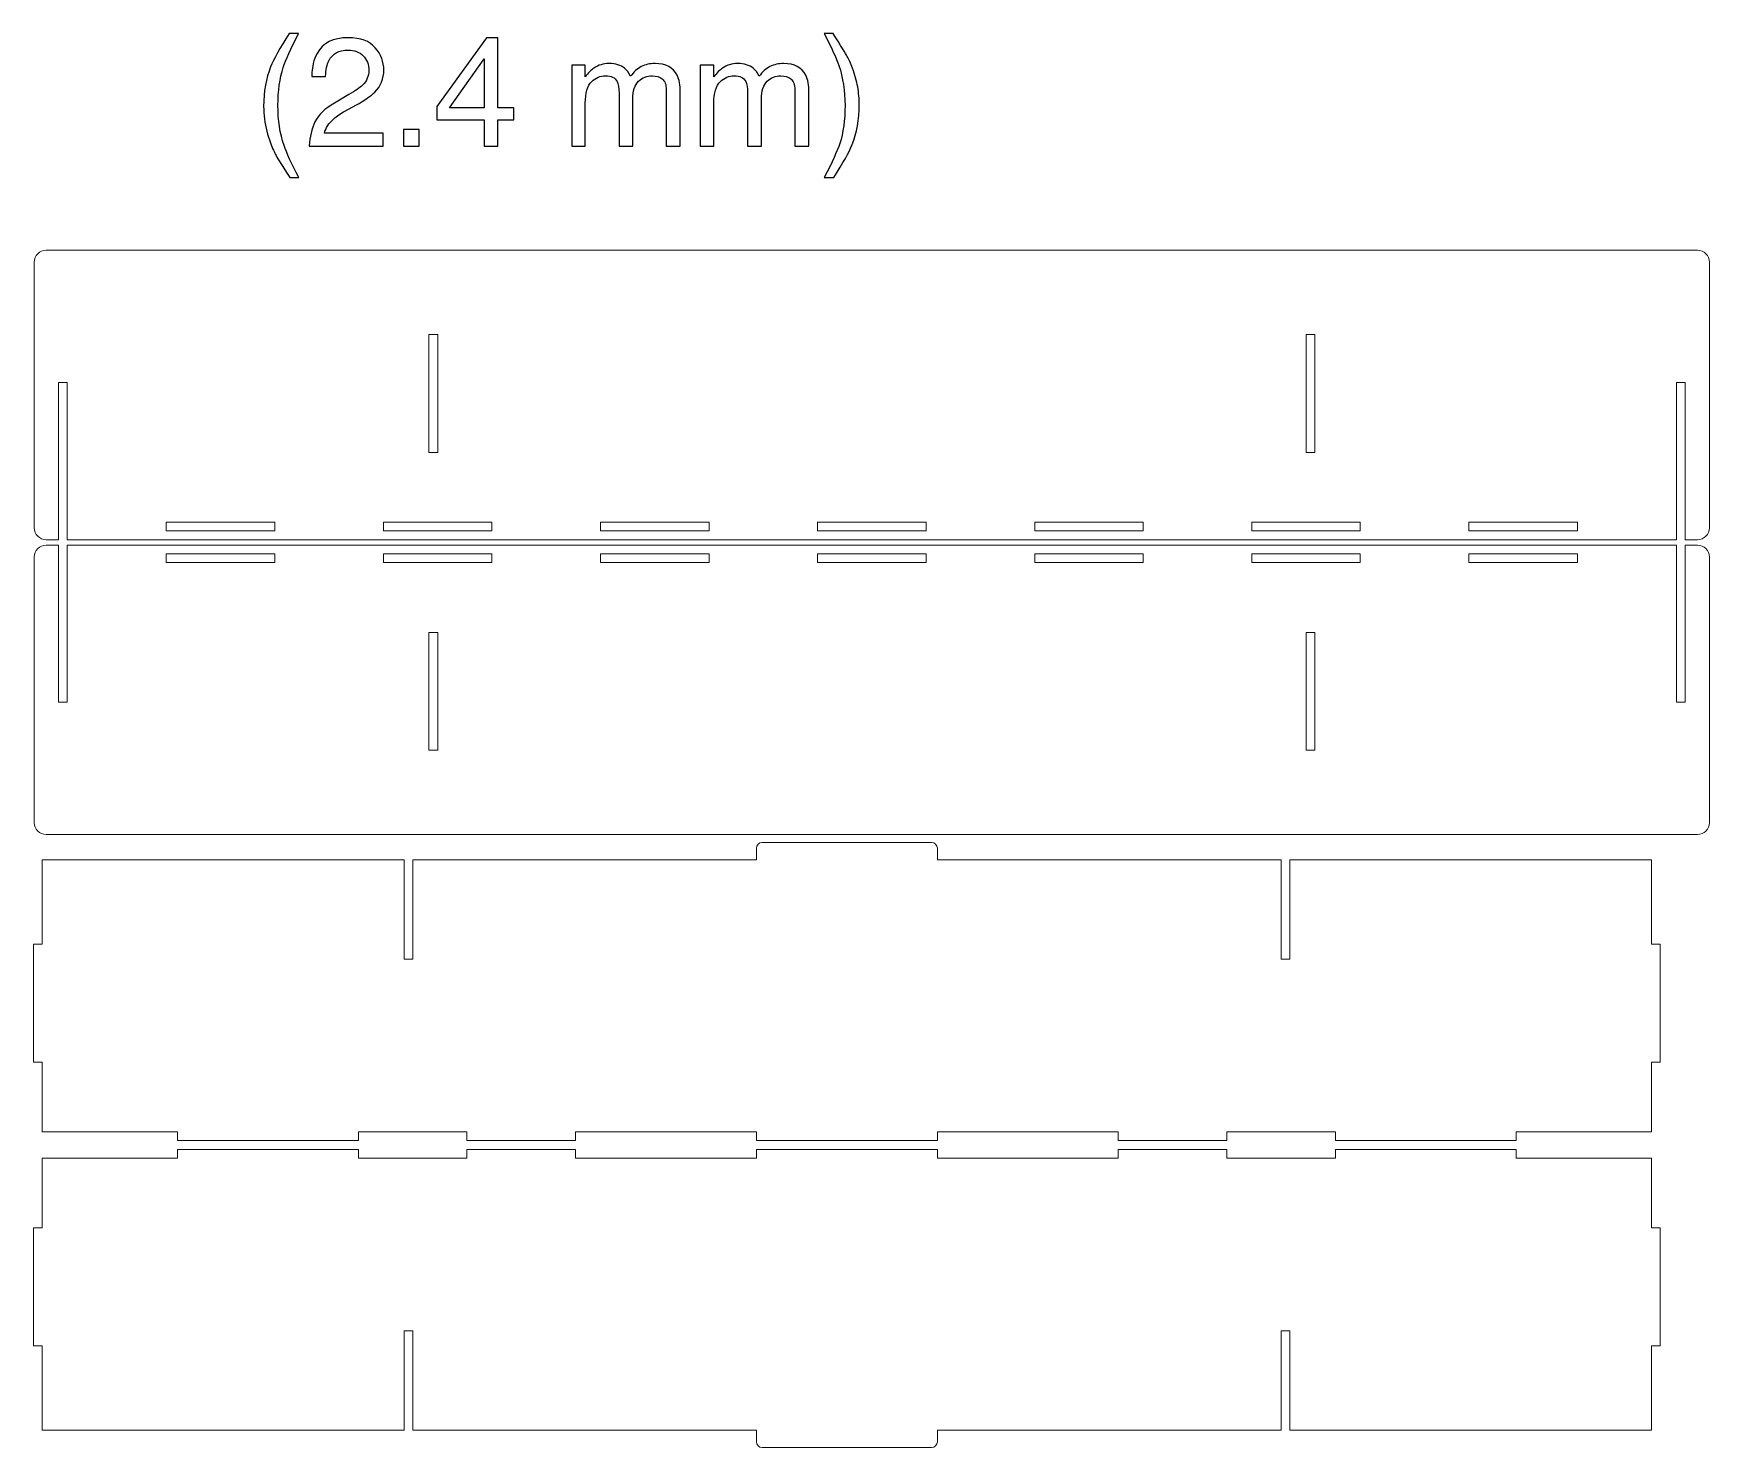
# Model space of a CAD drawing. Header units: millimetres. Extents: x -469 to 407, y -355 to 456.
# Drawn here: x -138 to 325.2, y 65.5 to 456.3 of the extents above; entities that cross this region are included whole.
import ezdxf

# ---------------------------------------------------------------- set-up
doc = ezdxf.new("R2010")
doc.units = ezdxf.units.MM
doc.header["$MEASUREMENT"] = 0
doc.layers.add('Layer 1', color=7, linetype='Continuous')

msp = doc.modelspace()

# ---------------------------------------------------------------- linework, layer by layer
at = {"layer": 'Layer 1', "color": 240}
for points, knots in [([(-64.6874, 456.2654), (-66.8705, 452.0273), (-68.2855, 448.9127), (-68.9326, 446.9145), (-68.9326, 446.9145), (-69.921, 443.871), (-70.4117, 440.3582), (-70.4117, 436.369), (-70.4117, 436.369), (-70.4117, 432.3442), (-69.8499, 428.6607), (-68.7264, 425.3257), (-68.7264, 425.3257), (-68.0295, 423.2707), (-66.6642, 420.3125), (-64.6234, 416.4513), (-64.6234, 416.4513), (-64.6234, 416.4513), (-67.1406, 416.4513), (-67.1406, 416.4513), (-67.1406, 416.4513), (-69.1673, 419.6157), (-70.4259, 421.6423), (-70.9166, 422.5169), (-70.9166, 422.5169), (-71.4001, 423.3916), (-71.9263, 424.5791), (-72.4951, 426.0795), (-72.4951, 426.0795), (-73.2703, 428.1345), (-73.8178, 430.3318), (-74.1236, 432.6642), (-74.1236, 432.6642), (-74.2729, 433.8731), (-74.3511, 435.025), (-74.3511, 436.1201), (-74.3511, 436.1201), (-74.3511, 440.2302), (-73.7041, 443.8924), (-72.4169, 447.0994), (-72.4169, 447.0994), (-71.5992, 449.1402), (-69.8855, 452.1979), (-67.29, 456.2654), (-67.29, 456.2654), (-67.29, 456.2654), (-64.6874, 456.2654), (-64.6874, 456.2654)], [0, 0, 0, 0, 0.07692308, 0.07692308, 0.07692308, 0.07692308, 0.15384615, 0.15384615, 0.15384615, 0.15384615, 0.23076923, 0.23076923, 0.23076923, 0.23076923, 0.30769231, 0.30769231, 0.30769231, 0.30769231, 0.38461538, 0.38461538, 0.38461538, 0.38461538, 0.46153846, 0.46153846, 0.46153846, 0.46153846, 0.53846154, 0.53846154, 0.53846154, 0.53846154, 0.61538462, 0.61538462, 0.61538462, 0.61538462, 0.69230769, 0.69230769, 0.69230769, 0.69230769, 0.76923077, 0.76923077, 0.76923077, 0.76923077, 0.84615385, 0.84615385, 0.84615385, 0.84615385, 1, 1, 1, 1]), ([(-61.7648, 425.1622), (-61.6296, 427.7292), (-61.0964, 429.9691), (-60.1719, 431.8678), (-60.1719, 431.8678), (-59.2546, 433.7735), (-57.4485, 435.5015), (-54.7676, 437.0588), (-54.7676, 437.0588), (-54.7676, 437.0588), (-50.7712, 439.3698), (-50.7712, 439.3698), (-50.7712, 439.3698), (-48.9793, 440.4151), (-47.7207, 441.304), (-46.9954, 442.0364), (-46.9954, 442.0364), (-45.8576, 443.1884), (-45.2887, 444.511), (-45.2887, 445.9972), (-45.2887, 445.9972), (-45.2887, 447.7323), (-45.8078, 449.1118), (-46.8531, 450.1287), (-46.8531, 450.1287), (-47.8985, 451.1526), (-49.2851, 451.6646), (-51.0202, 451.6646), (-51.0202, 451.6646), (-53.5872, 451.6646), (-55.3649, 450.6904), (-56.3533, 448.742), (-56.3533, 448.742), (-56.8796, 447.7038), (-57.1711, 446.2603), (-57.228, 444.4114), (-57.228, 444.4114), (-57.228, 444.4114), (-61.0395, 444.4114), (-61.0395, 444.4114), (-61.0395, 444.4114), (-60.9968, 447.007), (-60.5204, 449.126), (-59.6031, 450.7686), (-59.6031, 450.7686), (-57.9746, 453.6557), (-55.109, 455.0992), (-50.9988, 455.0992), (-50.9988, 455.0992), (-47.5785, 455.0992), (-45.0825, 454.1748), (-43.511, 452.3259), (-43.511, 452.3259), (-41.9324, 450.4842), (-41.1431, 448.4291), (-41.1431, 446.1607), (-41.1431, 446.1607), (-41.1431, 443.7715), (-41.9822, 441.7306), (-43.6674, 440.0382), (-43.6674, 440.0382), (-44.6417, 439.0498), (-46.3838, 437.8552), (-48.894, 436.4543), (-48.894, 436.4543), (-48.894, 436.4543), (-51.7454, 434.8686), (-51.7454, 434.8686), (-51.7454, 434.8686), (-53.1036, 434.1219), (-54.1774, 433.4038), (-54.9525, 432.7211), (-54.9525, 432.7211), (-56.3391, 431.5194), (-57.2209, 430.1754), (-57.5835, 428.7034), (-57.5835, 428.7034), (-57.5835, 428.7034), (-41.2924, 428.7034), (-41.2924, 428.7034), (-41.2924, 428.7034), (-41.2924, 428.7034), (-41.2924, 425.1622), (-41.2924, 425.1622), (-41.2924, 425.1622), (-41.2924, 425.1622), (-61.7648, 425.1622), (-61.7648, 425.1622)], [0, 0, 0, 0, 0.04347826, 0.04347826, 0.04347826, 0.04347826, 0.08695652, 0.08695652, 0.08695652, 0.08695652, 0.13043478, 0.13043478, 0.13043478, 0.13043478, 0.17391304, 0.17391304, 0.17391304, 0.17391304, 0.2173913, 0.2173913, 0.2173913, 0.2173913, 0.26086957, 0.26086957, 0.26086957, 0.26086957, 0.30434783, 0.30434783, 0.30434783, 0.30434783, 0.34782609, 0.34782609, 0.34782609, 0.34782609, 0.39130435, 0.39130435, 0.39130435, 0.39130435, 0.43478261, 0.43478261, 0.43478261, 0.43478261, 0.47826087, 0.47826087, 0.47826087, 0.47826087, 0.52173913, 0.52173913, 0.52173913, 0.52173913, 0.56521739, 0.56521739, 0.56521739, 0.56521739, 0.60869565, 0.60869565, 0.60869565, 0.60869565, 0.65217391, 0.65217391, 0.65217391, 0.65217391, 0.69565217, 0.69565217, 0.69565217, 0.69565217, 0.73913043, 0.73913043, 0.73913043, 0.73913043, 0.7826087, 0.7826087, 0.7826087, 0.7826087, 0.82608696, 0.82608696, 0.82608696, 0.82608696, 0.86956522, 0.86956522, 0.86956522, 0.86956522, 0.91304348, 0.91304348, 0.91304348, 0.91304348, 1, 1, 1, 1]), ([(-13.3678, 425.1622), (-13.3678, 425.1622), (-13.3678, 432.4509), (-13.3678, 432.4509), (-13.3678, 432.4509), (-13.3678, 432.4509), (-26.4519, 432.4509), (-26.4519, 432.4509), (-26.4519, 432.4509), (-26.4519, 432.4509), (-26.4519, 436.1201), (-26.4519, 436.1201), (-26.4519, 436.1201), (-26.4519, 436.1201), (-12.7847, 455.0779), (-12.7847, 455.0779), (-12.7847, 455.0779), (-12.7847, 455.0779), (-9.6132, 455.0779), (-9.6132, 455.0779), (-9.6132, 455.0779), (-9.6132, 455.0779), (-9.6132, 435.7219), (-9.6132, 435.7219), (-9.6132, 435.7219), (-9.6132, 435.7219), (-5.2187, 435.7219), (-5.2187, 435.7219), (-5.2187, 435.7219), (-5.2187, 435.7219), (-5.2187, 432.4509), (-5.2187, 432.4509), (-5.2187, 432.4509), (-5.2187, 432.4509), (-9.6132, 432.4509), (-9.6132, 432.4509), (-9.6132, 432.4509), (-9.6132, 432.4509), (-9.6132, 425.1622), (-9.6132, 425.1622), (-9.6132, 425.1622), (-9.6132, 425.1622), (-13.3678, 425.1622), (-13.3678, 425.1622)], [0, 0, 0, 0, 0.08333333, 0.08333333, 0.08333333, 0.08333333, 0.16666667, 0.16666667, 0.16666667, 0.16666667, 0.25, 0.25, 0.25, 0.25, 0.33333333, 0.33333333, 0.33333333, 0.33333333, 0.41666667, 0.41666667, 0.41666667, 0.41666667, 0.5, 0.5, 0.5, 0.5, 0.58333333, 0.58333333, 0.58333333, 0.58333333, 0.66666667, 0.66666667, 0.66666667, 0.66666667, 0.75, 0.75, 0.75, 0.75, 0.83333333, 0.83333333, 0.83333333, 0.83333333, 1, 1, 1, 1]), ([(80.596, 416.4513), (82.8075, 420.7605), (84.2297, 423.9036), (84.8697, 425.8732), (84.8697, 425.8732), (85.8439, 428.8528), (86.3275, 432.3513), (86.3275, 436.369), (86.3275, 436.369), (86.3275, 440.3867), (85.7657, 444.0559), (84.635, 447.391), (84.635, 447.391), (83.9453, 449.446), (82.5729, 452.4042), (80.532, 456.2654), (80.532, 456.2654), (80.532, 456.2654), (83.0564, 456.2654), (83.0564, 456.2654), (83.0564, 456.2654), (85.1968, 452.8451), (86.491, 450.7402), (86.939, 449.9438), (86.939, 449.9438), (87.387, 449.1402), (87.8776, 448.0451), (88.4109, 446.6443), (88.4109, 446.6443), (89.0723, 444.9021), (89.5487, 443.1884), (89.8331, 441.496), (89.8331, 441.496), (90.1175, 439.7965), (90.2598, 438.1681), (90.2598, 436.5966), (90.2598, 436.5966), (90.2598, 432.4865), (89.6056, 428.8243), (88.3043, 425.6031), (88.3043, 425.6031), (87.4865, 423.5338), (85.7799, 420.4832), (83.1987, 416.4513), (83.1987, 416.4513), (83.1987, 416.4513), (80.596, 416.4513), (80.596, 416.4513)], [0, 0, 0, 0, 0.07692308, 0.07692308, 0.07692308, 0.07692308, 0.15384615, 0.15384615, 0.15384615, 0.15384615, 0.23076923, 0.23076923, 0.23076923, 0.23076923, 0.30769231, 0.30769231, 0.30769231, 0.30769231, 0.38461538, 0.38461538, 0.38461538, 0.38461538, 0.46153846, 0.46153846, 0.46153846, 0.46153846, 0.53846154, 0.53846154, 0.53846154, 0.53846154, 0.61538462, 0.61538462, 0.61538462, 0.61538462, 0.69230769, 0.69230769, 0.69230769, 0.69230769, 0.76923077, 0.76923077, 0.76923077, 0.76923077, 0.84615385, 0.84615385, 0.84615385, 0.84615385, 1, 1, 1, 1]), ([(-13.4318, 435.7219), (-13.4318, 435.7219), (-13.4318, 449.2469), (-13.4318, 449.2469), (-13.4318, 449.2469), (-13.4318, 449.2469), (-22.9889, 435.7219), (-22.9889, 435.7219), (-22.9889, 435.7219), (-22.9889, 435.7219), (-13.4318, 435.7219), (-13.4318, 435.7219)], [0, 0, 0, 0, 0.25, 0.25, 0.25, 0.25, 0.5, 0.5, 0.5, 0.5, 1, 1, 1, 1]), ([(10.788, 447.4763), (10.788, 447.4763), (14.4928, 447.4763), (14.4928, 447.4763), (14.4928, 447.4763), (14.4928, 447.4763), (14.4928, 444.3048), (14.4928, 444.3048), (14.4928, 444.3048), (15.3817, 445.407), (16.1923, 446.2034), (16.9105, 446.7012), (16.9105, 446.7012), (18.1478, 447.5474), (19.5487, 447.974), (21.1202, 447.974), (21.1202, 447.974), (22.8979, 447.974), (24.3272, 447.5331), (25.4081, 446.6585), (25.4081, 446.6585), (26.0196, 446.1607), (26.5743, 445.4283), (27.0792, 444.4541), (27.0792, 444.4541), (27.9111, 445.6488), (28.8925, 446.5305), (30.0159, 447.1065), (30.0159, 447.1065), (31.1395, 447.6825), (32.4052, 447.974), (33.8061, 447.974), (33.8061, 447.974), (36.8069, 447.974), (38.8478, 446.8932), (39.9286, 444.7244), (39.9286, 444.7244), (40.5117, 443.5581), (40.8032, 441.9867), (40.8032, 440.0169), (40.8032, 440.0169), (40.8032, 440.0169), (40.8032, 425.1622), (40.8032, 425.1622), (40.8032, 425.1622), (40.8032, 425.1622), (36.9136, 425.1622), (36.9136, 425.1622), (36.9136, 425.1622), (36.9136, 425.1622), (36.9136, 440.664), (36.9136, 440.664), (36.9136, 440.664), (36.9136, 442.1502), (36.5438, 443.167), (35.7972, 443.7217), (35.7972, 443.7217), (35.0505, 444.2835), (34.1474, 444.5608), (33.0737, 444.5608), (33.0737, 444.5608), (31.6017, 444.5608), (30.336, 444.0701), (29.2764, 443.0817), (29.2764, 443.0817), (28.2169, 442.0933), (27.6836, 440.4507), (27.6836, 438.1396), (27.6836, 438.1396), (27.6836, 438.1396), (27.6836, 425.1622), (27.6836, 425.1622), (27.6836, 425.1622), (27.6836, 425.1622), (23.8721, 425.1622), (23.8721, 425.1622), (23.8721, 425.1622), (23.8721, 425.1622), (23.8721, 439.7254), (23.8721, 439.7254), (23.8721, 439.7254), (23.8721, 441.24), (23.6872, 442.3422), (23.3246, 443.039), (23.3246, 443.039), (22.7557, 444.0772), (21.6962, 444.5964), (20.1389, 444.5964), (20.1389, 444.5964), (18.7238, 444.5964), (17.4367, 444.0488), (16.2777, 442.9537), (16.2777, 442.9537), (15.1185, 441.8586), (14.5355, 439.8747), (14.5355, 436.9948), (14.5355, 436.9948), (14.5355, 436.9948), (14.5355, 425.1622), (14.5355, 425.1622), (14.5355, 425.1622), (14.5355, 425.1622), (10.788, 425.1622), (10.788, 425.1622), (10.788, 425.1622), (10.788, 425.1622), (10.788, 447.4763), (10.788, 447.4763)], [0, 0, 0, 0, 0.03571429, 0.03571429, 0.03571429, 0.03571429, 0.07142857, 0.07142857, 0.07142857, 0.07142857, 0.10714286, 0.10714286, 0.10714286, 0.10714286, 0.14285714, 0.14285714, 0.14285714, 0.14285714, 0.17857143, 0.17857143, 0.17857143, 0.17857143, 0.21428571, 0.21428571, 0.21428571, 0.21428571, 0.25, 0.25, 0.25, 0.25, 0.28571429, 0.28571429, 0.28571429, 0.28571429, 0.32142857, 0.32142857, 0.32142857, 0.32142857, 0.35714286, 0.35714286, 0.35714286, 0.35714286, 0.39285714, 0.39285714, 0.39285714, 0.39285714, 0.42857143, 0.42857143, 0.42857143, 0.42857143, 0.46428571, 0.46428571, 0.46428571, 0.46428571, 0.5, 0.5, 0.5, 0.5, 0.53571429, 0.53571429, 0.53571429, 0.53571429, 0.57142857, 0.57142857, 0.57142857, 0.57142857, 0.60714286, 0.60714286, 0.60714286, 0.60714286, 0.64285714, 0.64285714, 0.64285714, 0.64285714, 0.67857143, 0.67857143, 0.67857143, 0.67857143, 0.71428571, 0.71428571, 0.71428571, 0.71428571, 0.75, 0.75, 0.75, 0.75, 0.78571429, 0.78571429, 0.78571429, 0.78571429, 0.82142857, 0.82142857, 0.82142857, 0.82142857, 0.85714286, 0.85714286, 0.85714286, 0.85714286, 0.89285714, 0.89285714, 0.89285714, 0.89285714, 0.92857143, 0.92857143, 0.92857143, 0.92857143, 1, 1, 1, 1]), ([(46.3284, 447.4763), (46.3284, 447.4763), (50.0332, 447.4763), (50.0332, 447.4763), (50.0332, 447.4763), (50.0332, 447.4763), (50.0332, 444.3048), (50.0332, 444.3048), (50.0332, 444.3048), (50.9221, 445.407), (51.7327, 446.2034), (52.451, 446.7012), (52.451, 446.7012), (53.6883, 447.5474), (55.0891, 447.974), (56.6606, 447.974), (56.6606, 447.974), (58.4384, 447.974), (59.8676, 447.5331), (60.9485, 446.6585), (60.9485, 446.6585), (61.5601, 446.1607), (62.1147, 445.4283), (62.6196, 444.4541), (62.6196, 444.4541), (63.4515, 445.6488), (64.4329, 446.5305), (65.5564, 447.1065), (65.5564, 447.1065), (66.6799, 447.6825), (67.9457, 447.974), (69.3465, 447.974), (69.3465, 447.974), (72.3474, 447.974), (74.3882, 446.8932), (75.4691, 444.7244), (75.4691, 444.7244), (76.0521, 443.5581), (76.3437, 441.9867), (76.3437, 440.0169), (76.3437, 440.0169), (76.3437, 440.0169), (76.3437, 425.1622), (76.3437, 425.1622), (76.3437, 425.1622), (76.3437, 425.1622), (72.454, 425.1622), (72.454, 425.1622), (72.454, 425.1622), (72.454, 425.1622), (72.454, 440.664), (72.454, 440.664), (72.454, 440.664), (72.454, 442.1502), (72.0842, 443.167), (71.3376, 443.7217), (71.3376, 443.7217), (70.591, 444.2835), (69.6879, 444.5608), (68.6141, 444.5608), (68.6141, 444.5608), (67.1421, 444.5608), (65.8764, 444.0701), (64.8168, 443.0817), (64.8168, 443.0817), (63.7574, 442.0933), (63.224, 440.4507), (63.224, 438.1396), (63.224, 438.1396), (63.224, 438.1396), (63.224, 425.1622), (63.224, 425.1622), (63.224, 425.1622), (63.224, 425.1622), (59.4125, 425.1622), (59.4125, 425.1622), (59.4125, 425.1622), (59.4125, 425.1622), (59.4125, 439.7254), (59.4125, 439.7254), (59.4125, 439.7254), (59.4125, 441.24), (59.2277, 442.3422), (58.865, 443.039), (58.865, 443.039), (58.2962, 444.0772), (57.2366, 444.5964), (55.6793, 444.5964), (55.6793, 444.5964), (54.2643, 444.5964), (52.9772, 444.0488), (51.8181, 442.9537), (51.8181, 442.9537), (50.659, 441.8586), (50.0759, 439.8747), (50.0759, 436.9948), (50.0759, 436.9948), (50.0759, 436.9948), (50.0759, 425.1622), (50.0759, 425.1622), (50.0759, 425.1622), (50.0759, 425.1622), (46.3284, 425.1622), (46.3284, 425.1622), (46.3284, 425.1622), (46.3284, 425.1622), (46.3284, 447.4763), (46.3284, 447.4763)], [0, 0, 0, 0, 0.03571429, 0.03571429, 0.03571429, 0.03571429, 0.07142857, 0.07142857, 0.07142857, 0.07142857, 0.10714286, 0.10714286, 0.10714286, 0.10714286, 0.14285714, 0.14285714, 0.14285714, 0.14285714, 0.17857143, 0.17857143, 0.17857143, 0.17857143, 0.21428571, 0.21428571, 0.21428571, 0.21428571, 0.25, 0.25, 0.25, 0.25, 0.28571429, 0.28571429, 0.28571429, 0.28571429, 0.32142857, 0.32142857, 0.32142857, 0.32142857, 0.35714286, 0.35714286, 0.35714286, 0.35714286, 0.39285714, 0.39285714, 0.39285714, 0.39285714, 0.42857143, 0.42857143, 0.42857143, 0.42857143, 0.46428571, 0.46428571, 0.46428571, 0.46428571, 0.5, 0.5, 0.5, 0.5, 0.53571429, 0.53571429, 0.53571429, 0.53571429, 0.57142857, 0.57142857, 0.57142857, 0.57142857, 0.60714286, 0.60714286, 0.60714286, 0.60714286, 0.64285714, 0.64285714, 0.64285714, 0.64285714, 0.67857143, 0.67857143, 0.67857143, 0.67857143, 0.71428571, 0.71428571, 0.71428571, 0.71428571, 0.75, 0.75, 0.75, 0.75, 0.78571429, 0.78571429, 0.78571429, 0.78571429, 0.82142857, 0.82142857, 0.82142857, 0.82142857, 0.85714286, 0.85714286, 0.85714286, 0.85714286, 0.89285714, 0.89285714, 0.89285714, 0.89285714, 0.92857143, 0.92857143, 0.92857143, 0.92857143, 1, 1, 1, 1]), ([(-35.7317, 429.7061), (-35.7317, 429.7061), (-31.3797, 429.7061), (-31.3797, 429.7061), (-31.3797, 429.7061), (-31.3797, 429.7061), (-31.3797, 425.1622), (-31.3797, 425.1622), (-31.3797, 425.1622), (-31.3797, 425.1622), (-35.7317, 425.1622), (-35.7317, 425.1622), (-35.7317, 425.1622), (-35.7317, 425.1622), (-35.7317, 429.7061), (-35.7317, 429.7061)], [0, 0, 0, 0, 0.2, 0.2, 0.2, 0.2, 0.4, 0.4, 0.4, 0.4, 0.6, 0.6, 0.6, 0.6, 1, 1, 1, 1])]:
    msp.add_open_spline(points, degree=3, knots=knots, dxfattribs=at)
at = {"layer": 'Layer 1', "color": 145, "lineweight": 20}
for points, knots in [([(-128.6602, 316.3751), (-128.6602, 316.3751), (316.1398, 316.3751), (316.1398, 316.3751), (316.1398, 316.3751), (316.1398, 316.3751), (316.1398, 359.7843), (316.1398, 359.7843), (316.1398, 359.7843), (316.1398, 359.7843), (318.5398, 359.7843), (318.5398, 359.7843), (318.5398, 359.7843), (318.5398, 359.7843), (318.5398, 316.3751), (318.5398, 316.3751), (318.5398, 316.3751), (318.5398, 316.3751), (321.9414, 316.3751), (321.9414, 316.3751), (321.9414, 316.3751), (323.7564, 316.3751), (325.2413, 317.8601), (325.2413, 319.6751), (325.2413, 319.6751), (325.2413, 319.6751), (325.2413, 393.0752), (325.2413, 393.0752), (325.2413, 393.0752), (325.2413, 394.8902), (323.7563, 396.3752), (321.9414, 396.3752), (321.9414, 396.3752), (321.9414, 396.3752), (318.5398, 396.3752), (318.5398, 396.3752), (318.5398, 396.3752), (318.5398, 396.3752), (316.1398, 396.3752), (316.1398, 396.3752), (316.1398, 396.3752), (316.1398, 396.3752), (-131.0602, 396.3752), (-131.0602, 396.3752), (-131.0602, 396.3752), (-131.0602, 396.3752), (-134.4618, 396.3752), (-134.4618, 396.3752), (-134.4618, 396.3752), (-136.2767, 396.3752), (-137.7617, 394.8901), (-137.7617, 393.0752), (-137.7617, 393.0752), (-137.7617, 393.0752), (-137.7617, 319.6751), (-137.7617, 319.6751), (-137.7617, 319.6751), (-137.7617, 317.8602), (-136.2768, 316.3751), (-134.4618, 316.3751), (-134.4618, 316.3751), (-134.4618, 316.3751), (-131.0602, 316.3751), (-131.0602, 316.3751), (-131.0602, 316.3751), (-131.0602, 316.3751), (-131.0602, 359.7843), (-131.0602, 359.7843), (-131.0602, 359.7843), (-131.0602, 359.7843), (-128.6602, 359.7843), (-128.6602, 359.7843), (-128.6602, 359.7843), (-128.6602, 359.7843), (-128.6602, 316.3751), (-128.6602, 316.3751)], [0, 0, 0, 0, 0.05, 0.05, 0.05, 0.05, 0.1, 0.1, 0.1, 0.1, 0.15, 0.15, 0.15, 0.15, 0.2, 0.2, 0.2, 0.2, 0.25, 0.25, 0.25, 0.25, 0.3, 0.3, 0.3, 0.3, 0.35, 0.35, 0.35, 0.35, 0.4, 0.4, 0.4, 0.4, 0.45, 0.45, 0.45, 0.45, 0.5, 0.5, 0.5, 0.5, 0.55, 0.55, 0.55, 0.55, 0.6, 0.6, 0.6, 0.6, 0.65, 0.65, 0.65, 0.65, 0.7, 0.7, 0.7, 0.7, 0.75, 0.75, 0.75, 0.75, 0.8, 0.8, 0.8, 0.8, 0.85, 0.85, 0.85, 0.85, 0.9, 0.9, 0.9, 0.9, 1, 1, 1, 1]), ([(-26.2602, 373.0612), (-26.2602, 373.0612), (-26.2602, 340.51), (-26.2602, 340.51), (-26.2602, 340.51), (-26.2602, 340.51), (-28.6602, 340.51), (-28.6602, 340.51), (-28.6602, 340.51), (-28.6602, 340.51), (-28.6602, 373.0612), (-28.6602, 373.0612), (-28.6602, 373.0612), (-28.6602, 373.0612), (-26.2602, 373.0612), (-26.2602, 373.0612)], [0, 0, 0, 0, 0.2, 0.2, 0.2, 0.2, 0.4, 0.4, 0.4, 0.4, 0.6, 0.6, 0.6, 0.6, 1, 1, 1, 1]), ([(213.7398, 340.51), (213.7398, 340.51), (213.7398, 373.0612), (213.7398, 373.0612), (213.7398, 373.0612), (213.7398, 373.0612), (216.1398, 373.0612), (216.1398, 373.0612), (216.1398, 373.0612), (216.1398, 373.0612), (216.1398, 340.51), (216.1398, 340.51), (216.1398, 340.51), (216.1398, 340.51), (213.7398, 340.51), (213.7398, 340.51)], [0, 0, 0, 0, 0.2, 0.2, 0.2, 0.2, 0.4, 0.4, 0.4, 0.4, 0.6, 0.6, 0.6, 0.6, 1, 1, 1, 1]), ([(-101.2602, 321.1751), (-101.2602, 321.1751), (-71.2602, 321.1751), (-71.2602, 321.1751), (-71.2602, 321.1751), (-71.2602, 321.1751), (-71.2602, 318.7751), (-71.2602, 318.7751), (-71.2602, 318.7751), (-71.2602, 318.7751), (-101.2602, 318.7751), (-101.2602, 318.7751), (-101.2602, 318.7751), (-101.2602, 318.7751), (-101.2602, 321.1751), (-101.2602, 321.1751)], [0, 0, 0, 0, 0.2, 0.2, 0.2, 0.2, 0.4, 0.4, 0.4, 0.4, 0.6, 0.6, 0.6, 0.6, 1, 1, 1, 1]), ([(-41.2602, 321.1751), (-41.2602, 321.1751), (-11.2602, 321.1751), (-11.2602, 321.1751), (-11.2602, 321.1751), (-11.2602, 321.1751), (-11.2602, 318.7751), (-11.2602, 318.7751), (-11.2602, 318.7751), (-11.2602, 318.7751), (-41.2602, 318.7751), (-41.2602, 318.7751), (-41.2602, 318.7751), (-41.2602, 318.7751), (-41.2602, 321.1751), (-41.2602, 321.1751)], [0, 0, 0, 0, 0.2, 0.2, 0.2, 0.2, 0.4, 0.4, 0.4, 0.4, 0.6, 0.6, 0.6, 0.6, 1, 1, 1, 1]), ([(18.7398, 321.1751), (18.7398, 321.1751), (48.7398, 321.1751), (48.7398, 321.1751), (48.7398, 321.1751), (48.7398, 321.1751), (48.7398, 318.7751), (48.7398, 318.7751), (48.7398, 318.7751), (48.7398, 318.7751), (18.7398, 318.7751), (18.7398, 318.7751), (18.7398, 318.7751), (18.7398, 318.7751), (18.7398, 321.1751), (18.7398, 321.1751)], [0, 0, 0, 0, 0.2, 0.2, 0.2, 0.2, 0.4, 0.4, 0.4, 0.4, 0.6, 0.6, 0.6, 0.6, 1, 1, 1, 1]), ([(78.7398, 321.1751), (78.7398, 321.1751), (108.7398, 321.1751), (108.7398, 321.1751), (108.7398, 321.1751), (108.7398, 321.1751), (108.7398, 318.7751), (108.7398, 318.7751), (108.7398, 318.7751), (108.7398, 318.7751), (78.7398, 318.7751), (78.7398, 318.7751), (78.7398, 318.7751), (78.7398, 318.7751), (78.7398, 321.1751), (78.7398, 321.1751)], [0, 0, 0, 0, 0.2, 0.2, 0.2, 0.2, 0.4, 0.4, 0.4, 0.4, 0.6, 0.6, 0.6, 0.6, 1, 1, 1, 1]), ([(138.7398, 321.1751), (138.7398, 321.1751), (168.7398, 321.1751), (168.7398, 321.1751), (168.7398, 321.1751), (168.7398, 321.1751), (168.7398, 318.7751), (168.7398, 318.7751), (168.7398, 318.7751), (168.7398, 318.7751), (138.7398, 318.7751), (138.7398, 318.7751), (138.7398, 318.7751), (138.7398, 318.7751), (138.7398, 321.1751), (138.7398, 321.1751)], [0, 0, 0, 0, 0.2, 0.2, 0.2, 0.2, 0.4, 0.4, 0.4, 0.4, 0.6, 0.6, 0.6, 0.6, 1, 1, 1, 1]), ([(198.7398, 321.1751), (198.7398, 321.1751), (228.7398, 321.1751), (228.7398, 321.1751), (228.7398, 321.1751), (228.7398, 321.1751), (228.7398, 318.7751), (228.7398, 318.7751), (228.7398, 318.7751), (228.7398, 318.7751), (198.7398, 318.7751), (198.7398, 318.7751), (198.7398, 318.7751), (198.7398, 318.7751), (198.7398, 321.1751), (198.7398, 321.1751)], [0, 0, 0, 0, 0.2, 0.2, 0.2, 0.2, 0.4, 0.4, 0.4, 0.4, 0.6, 0.6, 0.6, 0.6, 1, 1, 1, 1]), ([(258.7398, 321.1751), (258.7398, 321.1751), (288.7398, 321.1751), (288.7398, 321.1751), (288.7398, 321.1751), (288.7398, 321.1751), (288.7398, 318.7751), (288.7398, 318.7751), (288.7398, 318.7751), (288.7398, 318.7751), (258.7398, 318.7751), (258.7398, 318.7751), (258.7398, 318.7751), (258.7398, 318.7751), (258.7398, 321.1751), (258.7398, 321.1751)], [0, 0, 0, 0, 0.2, 0.2, 0.2, 0.2, 0.4, 0.4, 0.4, 0.4, 0.6, 0.6, 0.6, 0.6, 1, 1, 1, 1]), ([(-128.6602, 314.8751), (-128.6602, 314.8751), (316.1398, 314.8751), (316.1398, 314.8751), (316.1398, 314.8751), (316.1398, 314.8751), (316.1398, 271.4659), (316.1398, 271.4659), (316.1398, 271.4659), (316.1398, 271.4659), (318.5398, 271.4659), (318.5398, 271.4659), (318.5398, 271.4659), (318.5398, 271.4659), (318.5398, 314.8751), (318.5398, 314.8751), (318.5398, 314.8751), (318.5398, 314.8751), (321.9414, 314.8751), (321.9414, 314.8751), (321.9414, 314.8751), (323.7564, 314.8751), (325.2413, 313.3901), (325.2413, 311.5751), (325.2413, 311.5751), (325.2413, 311.5751), (325.2413, 238.175), (325.2413, 238.175), (325.2413, 238.175), (325.2413, 236.36), (323.7563, 234.875), (321.9414, 234.875), (321.9414, 234.875), (321.9414, 234.875), (318.5398, 234.875), (318.5398, 234.875), (318.5398, 234.875), (318.5398, 234.875), (316.1398, 234.875), (316.1398, 234.875), (316.1398, 234.875), (316.1398, 234.875), (-131.0602, 234.875), (-131.0602, 234.875), (-131.0602, 234.875), (-131.0602, 234.875), (-134.4618, 234.875), (-134.4618, 234.875), (-134.4618, 234.875), (-136.2767, 234.875), (-137.7617, 236.3601), (-137.7617, 238.175), (-137.7617, 238.175), (-137.7617, 238.175), (-137.7617, 311.5751), (-137.7617, 311.5751), (-137.7617, 311.5751), (-137.7617, 313.39), (-136.2768, 314.8751), (-134.4618, 314.8751), (-134.4618, 314.8751), (-134.4618, 314.8751), (-131.0602, 314.8751), (-131.0602, 314.8751), (-131.0602, 314.8751), (-131.0602, 314.8751), (-131.0602, 271.4659), (-131.0602, 271.4659), (-131.0602, 271.4659), (-131.0602, 271.4659), (-128.6602, 271.4659), (-128.6602, 271.4659), (-128.6602, 271.4659), (-128.6602, 271.4659), (-128.6602, 314.8751), (-128.6602, 314.8751)], [0, 0, 0, 0, 0.05, 0.05, 0.05, 0.05, 0.1, 0.1, 0.1, 0.1, 0.15, 0.15, 0.15, 0.15, 0.2, 0.2, 0.2, 0.2, 0.25, 0.25, 0.25, 0.25, 0.3, 0.3, 0.3, 0.3, 0.35, 0.35, 0.35, 0.35, 0.4, 0.4, 0.4, 0.4, 0.45, 0.45, 0.45, 0.45, 0.5, 0.5, 0.5, 0.5, 0.55, 0.55, 0.55, 0.55, 0.6, 0.6, 0.6, 0.6, 0.65, 0.65, 0.65, 0.65, 0.7, 0.7, 0.7, 0.7, 0.75, 0.75, 0.75, 0.75, 0.8, 0.8, 0.8, 0.8, 0.85, 0.85, 0.85, 0.85, 0.9, 0.9, 0.9, 0.9, 1, 1, 1, 1]), ([(-101.2602, 310.0751), (-101.2602, 310.0751), (-71.2602, 310.0751), (-71.2602, 310.0751), (-71.2602, 310.0751), (-71.2602, 310.0751), (-71.2602, 312.4751), (-71.2602, 312.4751), (-71.2602, 312.4751), (-71.2602, 312.4751), (-101.2602, 312.4751), (-101.2602, 312.4751), (-101.2602, 312.4751), (-101.2602, 312.4751), (-101.2602, 310.0751), (-101.2602, 310.0751)], [0, 0, 0, 0, 0.2, 0.2, 0.2, 0.2, 0.4, 0.4, 0.4, 0.4, 0.6, 0.6, 0.6, 0.6, 1, 1, 1, 1]), ([(-41.2602, 310.0751), (-41.2602, 310.0751), (-11.2602, 310.0751), (-11.2602, 310.0751), (-11.2602, 310.0751), (-11.2602, 310.0751), (-11.2602, 312.4751), (-11.2602, 312.4751), (-11.2602, 312.4751), (-11.2602, 312.4751), (-41.2602, 312.4751), (-41.2602, 312.4751), (-41.2602, 312.4751), (-41.2602, 312.4751), (-41.2602, 310.0751), (-41.2602, 310.0751)], [0, 0, 0, 0, 0.2, 0.2, 0.2, 0.2, 0.4, 0.4, 0.4, 0.4, 0.6, 0.6, 0.6, 0.6, 1, 1, 1, 1]), ([(18.7398, 310.0751), (18.7398, 310.0751), (48.7398, 310.0751), (48.7398, 310.0751), (48.7398, 310.0751), (48.7398, 310.0751), (48.7398, 312.4751), (48.7398, 312.4751), (48.7398, 312.4751), (48.7398, 312.4751), (18.7398, 312.4751), (18.7398, 312.4751), (18.7398, 312.4751), (18.7398, 312.4751), (18.7398, 310.0751), (18.7398, 310.0751)], [0, 0, 0, 0, 0.2, 0.2, 0.2, 0.2, 0.4, 0.4, 0.4, 0.4, 0.6, 0.6, 0.6, 0.6, 1, 1, 1, 1]), ([(78.7398, 310.0751), (78.7398, 310.0751), (108.7398, 310.0751), (108.7398, 310.0751), (108.7398, 310.0751), (108.7398, 310.0751), (108.7398, 312.4751), (108.7398, 312.4751), (108.7398, 312.4751), (108.7398, 312.4751), (78.7398, 312.4751), (78.7398, 312.4751), (78.7398, 312.4751), (78.7398, 312.4751), (78.7398, 310.0751), (78.7398, 310.0751)], [0, 0, 0, 0, 0.2, 0.2, 0.2, 0.2, 0.4, 0.4, 0.4, 0.4, 0.6, 0.6, 0.6, 0.6, 1, 1, 1, 1]), ([(138.7398, 310.0751), (138.7398, 310.0751), (168.7398, 310.0751), (168.7398, 310.0751), (168.7398, 310.0751), (168.7398, 310.0751), (168.7398, 312.4751), (168.7398, 312.4751), (168.7398, 312.4751), (168.7398, 312.4751), (138.7398, 312.4751), (138.7398, 312.4751), (138.7398, 312.4751), (138.7398, 312.4751), (138.7398, 310.0751), (138.7398, 310.0751)], [0, 0, 0, 0, 0.2, 0.2, 0.2, 0.2, 0.4, 0.4, 0.4, 0.4, 0.6, 0.6, 0.6, 0.6, 1, 1, 1, 1]), ([(198.7398, 310.0751), (198.7398, 310.0751), (228.7398, 310.0751), (228.7398, 310.0751), (228.7398, 310.0751), (228.7398, 310.0751), (228.7398, 312.4751), (228.7398, 312.4751), (228.7398, 312.4751), (228.7398, 312.4751), (198.7398, 312.4751), (198.7398, 312.4751), (198.7398, 312.4751), (198.7398, 312.4751), (198.7398, 310.0751), (198.7398, 310.0751)], [0, 0, 0, 0, 0.2, 0.2, 0.2, 0.2, 0.4, 0.4, 0.4, 0.4, 0.6, 0.6, 0.6, 0.6, 1, 1, 1, 1]), ([(258.7398, 310.0751), (258.7398, 310.0751), (288.7398, 310.0751), (288.7398, 310.0751), (288.7398, 310.0751), (288.7398, 310.0751), (288.7398, 312.4751), (288.7398, 312.4751), (288.7398, 312.4751), (288.7398, 312.4751), (258.7398, 312.4751), (258.7398, 312.4751), (258.7398, 312.4751), (258.7398, 312.4751), (258.7398, 310.0751), (258.7398, 310.0751)], [0, 0, 0, 0, 0.2, 0.2, 0.2, 0.2, 0.4, 0.4, 0.4, 0.4, 0.6, 0.6, 0.6, 0.6, 1, 1, 1, 1]), ([(-26.2602, 258.189), (-26.2602, 258.189), (-26.2602, 290.7402), (-26.2602, 290.7402), (-26.2602, 290.7402), (-26.2602, 290.7402), (-28.6602, 290.7402), (-28.6602, 290.7402), (-28.6602, 290.7402), (-28.6602, 290.7402), (-28.6602, 258.189), (-28.6602, 258.189), (-28.6602, 258.189), (-28.6602, 258.189), (-26.2602, 258.189), (-26.2602, 258.189)], [0, 0, 0, 0, 0.2, 0.2, 0.2, 0.2, 0.4, 0.4, 0.4, 0.4, 0.6, 0.6, 0.6, 0.6, 1, 1, 1, 1]), ([(213.7398, 290.7402), (213.7398, 290.7402), (213.7398, 258.189), (213.7398, 258.189), (213.7398, 258.189), (213.7398, 258.189), (216.1398, 258.189), (216.1398, 258.189), (216.1398, 258.189), (216.1398, 258.189), (216.1398, 290.7402), (216.1398, 290.7402), (216.1398, 290.7402), (216.1398, 290.7402), (213.7398, 290.7402), (213.7398, 290.7402)], [0, 0, 0, 0, 0.2, 0.2, 0.2, 0.2, 0.4, 0.4, 0.4, 0.4, 0.6, 0.6, 0.6, 0.6, 1, 1, 1, 1]), ([(110.2413, 232.675), (111.1212, 232.675), (111.8413, 231.955), (111.8413, 231.075), (111.8413, 231.075), (111.8413, 231.075), (111.8413, 227.875), (111.8413, 227.875), (111.8413, 227.875), (111.8413, 227.875), (206.8413, 227.875), (206.8413, 227.875), (206.8413, 227.875), (206.8413, 227.875), (206.8413, 200.4741), (206.8413, 200.4741), (206.8413, 200.4741), (206.8413, 200.4741), (209.2413, 200.4741), (209.2413, 200.4741), (209.2413, 200.4741), (209.2413, 200.4741), (209.2413, 227.8751), (209.2413, 227.8751), (209.2413, 227.8751), (233.8963, 227.8751), (244.7931, 227.8751), (309.2413, 227.8751), (309.2413, 227.8751), (309.2413, 227.8751), (309.2413, 204.5611), (309.2413, 204.5611), (309.2413, 204.5611), (309.2413, 204.5611), (311.6413, 204.5611), (311.6413, 204.5611), (311.6413, 204.5611), (311.6413, 204.5611), (311.6413, 172.0099), (311.6413, 172.0099), (311.6413, 172.0099), (311.6413, 172.0099), (309.2413, 172.0099), (309.2413, 172.0099), (309.2413, 172.0099), (309.2413, 172.0099), (309.2413, 152.675), (309.2413, 152.675), (309.2413, 152.675), (309.2413, 152.675), (271.8413, 152.675), (271.8413, 152.675), (271.8413, 152.675), (271.8413, 152.675), (271.8413, 150.275), (271.8413, 150.275), (271.8413, 150.275), (271.8413, 150.275), (221.8413, 150.275), (221.8413, 150.275), (221.8413, 150.275), (221.8413, 150.275), (221.8413, 152.675), (221.8413, 152.675), (221.8413, 152.675), (221.8413, 152.675), (191.8413, 152.675), (191.8413, 152.675), (191.8413, 152.675), (191.8413, 152.675), (191.8413, 150.275), (191.8413, 150.275), (191.8413, 150.275), (191.8413, 150.275), (161.8413, 150.275), (161.8413, 150.275), (161.8413, 150.275), (161.8413, 150.275), (161.8413, 152.675), (161.8413, 152.675), (161.8413, 152.675), (161.8413, 152.675), (111.8413, 152.675), (111.8413, 152.675), (111.8413, 152.675), (111.8413, 152.675), (111.8413, 150.275), (111.8413, 150.275), (111.8413, 150.275), (111.8413, 150.275), (61.8413, 150.275), (61.8413, 150.275), (61.8413, 150.275), (61.8413, 150.275), (61.8413, 152.675), (61.8413, 152.675), (61.8413, 152.675), (61.8413, 152.675), (11.8413, 152.675), (11.8413, 152.675), (11.8413, 152.675), (11.8413, 152.675), (11.8413, 150.275), (11.8413, 150.275), (11.8413, 150.275), (11.8413, 150.275), (-18.1587, 150.275), (-18.1587, 150.275), (-18.1587, 150.275), (-18.1587, 150.275), (-18.1587, 152.675), (-18.1587, 152.675), (-18.1587, 152.675), (-18.1587, 152.675), (-48.1587, 152.675), (-48.1587, 152.675), (-48.1587, 152.675), (-48.1587, 152.675), (-48.1587, 150.275), (-48.1587, 150.275), (-48.1587, 150.275), (-48.1587, 150.275), (-98.1587, 150.275), (-98.1587, 150.275), (-98.1587, 150.275), (-98.1587, 150.275), (-98.1587, 152.675), (-98.1587, 152.675), (-98.1587, 152.675), (-98.1587, 152.675), (-135.5587, 152.675), (-135.5587, 152.675), (-135.5587, 152.675), (-135.5587, 152.675), (-135.5587, 172.0099), (-135.5587, 172.0099), (-135.5587, 172.0099), (-135.5587, 172.0099), (-137.9587, 172.0099), (-137.9587, 172.0099), (-137.9587, 172.0099), (-137.9587, 172.0099), (-137.9587, 204.5611), (-137.9587, 204.5611), (-137.9587, 204.5611), (-137.9587, 204.5611), (-135.5587, 204.5611), (-135.5587, 204.5611), (-135.5587, 204.5611), (-135.5587, 204.5611), (-135.5587, 227.8751), (-135.5587, 227.8751), (-135.5587, 227.8751), (-71.1105, 227.8751), (-60.2137, 227.8751), (-35.5587, 227.8751), (-35.5587, 227.8751), (-35.5587, 227.8751), (-35.5587, 200.4741), (-35.5587, 200.4741), (-35.5587, 200.4741), (-35.5587, 200.4741), (-33.1587, 200.4741), (-33.1587, 200.4741), (-33.1587, 200.4741), (-33.1587, 200.4741), (-33.1587, 227.875), (-33.1587, 227.875), (-33.1587, 227.875), (-33.1587, 227.875), (61.8413, 227.875), (61.8413, 227.875), (61.8413, 227.875), (61.8413, 227.875), (61.8413, 231.075), (61.8413, 231.075), (61.8413, 231.075), (61.8413, 231.955), (62.5614, 232.675), (63.4413, 232.675), (63.4413, 232.675), (63.4413, 232.675), (110.2413, 232.675), (110.2413, 232.675)], [0, 0, 0, 0, 0.0212766, 0.0212766, 0.0212766, 0.0212766, 0.04255319, 0.04255319, 0.04255319, 0.04255319, 0.06382979, 0.06382979, 0.06382979, 0.06382979, 0.08510638, 0.08510638, 0.08510638, 0.08510638, 0.10638298, 0.10638298, 0.10638298, 0.10638298, 0.12765957, 0.12765957, 0.12765957, 0.12765957, 0.14893617, 0.14893617, 0.14893617, 0.14893617, 0.17021277, 0.17021277, 0.17021277, 0.17021277, 0.19148936, 0.19148936, 0.19148936, 0.19148936, 0.21276596, 0.21276596, 0.21276596, 0.21276596, 0.23404255, 0.23404255, 0.23404255, 0.23404255, 0.25531915, 0.25531915, 0.25531915, 0.25531915, 0.27659574, 0.27659574, 0.27659574, 0.27659574, 0.29787234, 0.29787234, 0.29787234, 0.29787234, 0.31914894, 0.31914894, 0.31914894, 0.31914894, 0.34042553, 0.34042553, 0.34042553, 0.34042553, 0.36170213, 0.36170213, 0.36170213, 0.36170213, 0.38297872, 0.38297872, 0.38297872, 0.38297872, 0.40425532, 0.40425532, 0.40425532, 0.40425532, 0.42553191, 0.42553191, 0.42553191, 0.42553191, 0.44680851, 0.44680851, 0.44680851, 0.44680851, 0.46808511, 0.46808511, 0.46808511, 0.46808511, 0.4893617, 0.4893617, 0.4893617, 0.4893617, 0.5106383, 0.5106383, 0.5106383, 0.5106383, 0.53191489, 0.53191489, 0.53191489, 0.53191489, 0.55319149, 0.55319149, 0.55319149, 0.55319149, 0.57446809, 0.57446809, 0.57446809, 0.57446809, 0.59574468, 0.59574468, 0.59574468, 0.59574468, 0.61702128, 0.61702128, 0.61702128, 0.61702128, 0.63829787, 0.63829787, 0.63829787, 0.63829787, 0.65957447, 0.65957447, 0.65957447, 0.65957447, 0.68085106, 0.68085106, 0.68085106, 0.68085106, 0.70212766, 0.70212766, 0.70212766, 0.70212766, 0.72340426, 0.72340426, 0.72340426, 0.72340426, 0.74468085, 0.74468085, 0.74468085, 0.74468085, 0.76595745, 0.76595745, 0.76595745, 0.76595745, 0.78723404, 0.78723404, 0.78723404, 0.78723404, 0.80851064, 0.80851064, 0.80851064, 0.80851064, 0.82978723, 0.82978723, 0.82978723, 0.82978723, 0.85106383, 0.85106383, 0.85106383, 0.85106383, 0.87234043, 0.87234043, 0.87234043, 0.87234043, 0.89361702, 0.89361702, 0.89361702, 0.89361702, 0.91489362, 0.91489362, 0.91489362, 0.91489362, 0.93617021, 0.93617021, 0.93617021, 0.93617021, 0.95744681, 0.95744681, 0.95744681, 0.95744681, 1, 1, 1, 1]), ([(110.2413, 65.475), (111.1212, 65.475), (111.8413, 66.195), (111.8413, 67.075), (111.8413, 67.075), (111.8413, 67.075), (111.8413, 70.275), (111.8413, 70.275), (111.8413, 70.275), (111.8413, 70.275), (206.8413, 70.275), (206.8413, 70.275), (206.8413, 70.275), (206.8413, 70.275), (206.8413, 97.6759), (206.8413, 97.6759), (206.8413, 97.6759), (206.8413, 97.6759), (209.2413, 97.6759), (209.2413, 97.6759), (209.2413, 97.6759), (209.2413, 97.6759), (209.2413, 70.2749), (209.2413, 70.2749), (209.2413, 70.2749), (233.8963, 70.2749), (244.7931, 70.2749), (309.2413, 70.2749), (309.2413, 70.2749), (309.2413, 70.2749), (309.2413, 93.5889), (309.2413, 93.5889), (309.2413, 93.5889), (309.2413, 93.5889), (311.6413, 93.5889), (311.6413, 93.5889), (311.6413, 93.5889), (311.6413, 93.5889), (311.6413, 126.1401), (311.6413, 126.1401), (311.6413, 126.1401), (311.6413, 126.1401), (309.2413, 126.1401), (309.2413, 126.1401), (309.2413, 126.1401), (309.2413, 126.1401), (309.2413, 145.475), (309.2413, 145.475), (309.2413, 145.475), (309.2413, 145.475), (271.8413, 145.475), (271.8413, 145.475), (271.8413, 145.475), (271.8413, 145.475), (271.8413, 147.875), (271.8413, 147.875), (271.8413, 147.875), (271.8413, 147.875), (221.8413, 147.875), (221.8413, 147.875), (221.8413, 147.875), (221.8413, 147.875), (221.8413, 145.475), (221.8413, 145.475), (221.8413, 145.475), (221.8413, 145.475), (191.8413, 145.475), (191.8413, 145.475), (191.8413, 145.475), (191.8413, 145.475), (191.8413, 147.875), (191.8413, 147.875), (191.8413, 147.875), (191.8413, 147.875), (161.8413, 147.875), (161.8413, 147.875), (161.8413, 147.875), (161.8413, 147.875), (161.8413, 145.475), (161.8413, 145.475), (161.8413, 145.475), (161.8413, 145.475), (111.8413, 145.475), (111.8413, 145.475), (111.8413, 145.475), (111.8413, 145.475), (111.8413, 147.875), (111.8413, 147.875), (111.8413, 147.875), (111.8413, 147.875), (61.8413, 147.875), (61.8413, 147.875), (61.8413, 147.875), (61.8413, 147.875), (61.8413, 145.475), (61.8413, 145.475), (61.8413, 145.475), (61.8413, 145.475), (11.8413, 145.475), (11.8413, 145.475), (11.8413, 145.475), (11.8413, 145.475), (11.8413, 147.875), (11.8413, 147.875), (11.8413, 147.875), (11.8413, 147.875), (-18.1587, 147.875), (-18.1587, 147.875), (-18.1587, 147.875), (-18.1587, 147.875), (-18.1587, 145.475), (-18.1587, 145.475), (-18.1587, 145.475), (-18.1587, 145.475), (-48.1587, 145.475), (-48.1587, 145.475), (-48.1587, 145.475), (-48.1587, 145.475), (-48.1587, 147.875), (-48.1587, 147.875), (-48.1587, 147.875), (-48.1587, 147.875), (-98.1587, 147.875), (-98.1587, 147.875), (-98.1587, 147.875), (-98.1587, 147.875), (-98.1587, 145.475), (-98.1587, 145.475), (-98.1587, 145.475), (-98.1587, 145.475), (-135.5587, 145.475), (-135.5587, 145.475), (-135.5587, 145.475), (-135.5587, 145.475), (-135.5587, 126.1401), (-135.5587, 126.1401), (-135.5587, 126.1401), (-135.5587, 126.1401), (-137.9587, 126.1401), (-137.9587, 126.1401), (-137.9587, 126.1401), (-137.9587, 126.1401), (-137.9587, 93.5889), (-137.9587, 93.5889), (-137.9587, 93.5889), (-137.9587, 93.5889), (-135.5587, 93.5889), (-135.5587, 93.5889), (-135.5587, 93.5889), (-135.5587, 93.5889), (-135.5587, 70.2749), (-135.5587, 70.2749), (-135.5587, 70.2749), (-71.1105, 70.2749), (-60.2137, 70.2749), (-35.5587, 70.2749), (-35.5587, 70.2749), (-35.5587, 70.2749), (-35.5587, 97.6759), (-35.5587, 97.6759), (-35.5587, 97.6759), (-35.5587, 97.6759), (-33.1587, 97.6759), (-33.1587, 97.6759), (-33.1587, 97.6759), (-33.1587, 97.6759), (-33.1587, 70.275), (-33.1587, 70.275), (-33.1587, 70.275), (-33.1587, 70.275), (61.8413, 70.275), (61.8413, 70.275), (61.8413, 70.275), (61.8413, 70.275), (61.8413, 67.075), (61.8413, 67.075), (61.8413, 67.075), (61.8413, 66.195), (62.5614, 65.475), (63.4413, 65.475), (63.4413, 65.475), (63.4413, 65.475), (110.2413, 65.475), (110.2413, 65.475)], [0, 0, 0, 0, 0.0212766, 0.0212766, 0.0212766, 0.0212766, 0.04255319, 0.04255319, 0.04255319, 0.04255319, 0.06382979, 0.06382979, 0.06382979, 0.06382979, 0.08510638, 0.08510638, 0.08510638, 0.08510638, 0.10638298, 0.10638298, 0.10638298, 0.10638298, 0.12765957, 0.12765957, 0.12765957, 0.12765957, 0.14893617, 0.14893617, 0.14893617, 0.14893617, 0.17021277, 0.17021277, 0.17021277, 0.17021277, 0.19148936, 0.19148936, 0.19148936, 0.19148936, 0.21276596, 0.21276596, 0.21276596, 0.21276596, 0.23404255, 0.23404255, 0.23404255, 0.23404255, 0.25531915, 0.25531915, 0.25531915, 0.25531915, 0.27659574, 0.27659574, 0.27659574, 0.27659574, 0.29787234, 0.29787234, 0.29787234, 0.29787234, 0.31914894, 0.31914894, 0.31914894, 0.31914894, 0.34042553, 0.34042553, 0.34042553, 0.34042553, 0.36170213, 0.36170213, 0.36170213, 0.36170213, 0.38297872, 0.38297872, 0.38297872, 0.38297872, 0.40425532, 0.40425532, 0.40425532, 0.40425532, 0.42553191, 0.42553191, 0.42553191, 0.42553191, 0.44680851, 0.44680851, 0.44680851, 0.44680851, 0.46808511, 0.46808511, 0.46808511, 0.46808511, 0.4893617, 0.4893617, 0.4893617, 0.4893617, 0.5106383, 0.5106383, 0.5106383, 0.5106383, 0.53191489, 0.53191489, 0.53191489, 0.53191489, 0.55319149, 0.55319149, 0.55319149, 0.55319149, 0.57446809, 0.57446809, 0.57446809, 0.57446809, 0.59574468, 0.59574468, 0.59574468, 0.59574468, 0.61702128, 0.61702128, 0.61702128, 0.61702128, 0.63829787, 0.63829787, 0.63829787, 0.63829787, 0.65957447, 0.65957447, 0.65957447, 0.65957447, 0.68085106, 0.68085106, 0.68085106, 0.68085106, 0.70212766, 0.70212766, 0.70212766, 0.70212766, 0.72340426, 0.72340426, 0.72340426, 0.72340426, 0.74468085, 0.74468085, 0.74468085, 0.74468085, 0.76595745, 0.76595745, 0.76595745, 0.76595745, 0.78723404, 0.78723404, 0.78723404, 0.78723404, 0.80851064, 0.80851064, 0.80851064, 0.80851064, 0.82978723, 0.82978723, 0.82978723, 0.82978723, 0.85106383, 0.85106383, 0.85106383, 0.85106383, 0.87234043, 0.87234043, 0.87234043, 0.87234043, 0.89361702, 0.89361702, 0.89361702, 0.89361702, 0.91489362, 0.91489362, 0.91489362, 0.91489362, 0.93617021, 0.93617021, 0.93617021, 0.93617021, 0.95744681, 0.95744681, 0.95744681, 0.95744681, 1, 1, 1, 1])]:
    msp.add_open_spline(points, degree=3, knots=knots, dxfattribs=at)

doc.saveas('drawing.dxf')
